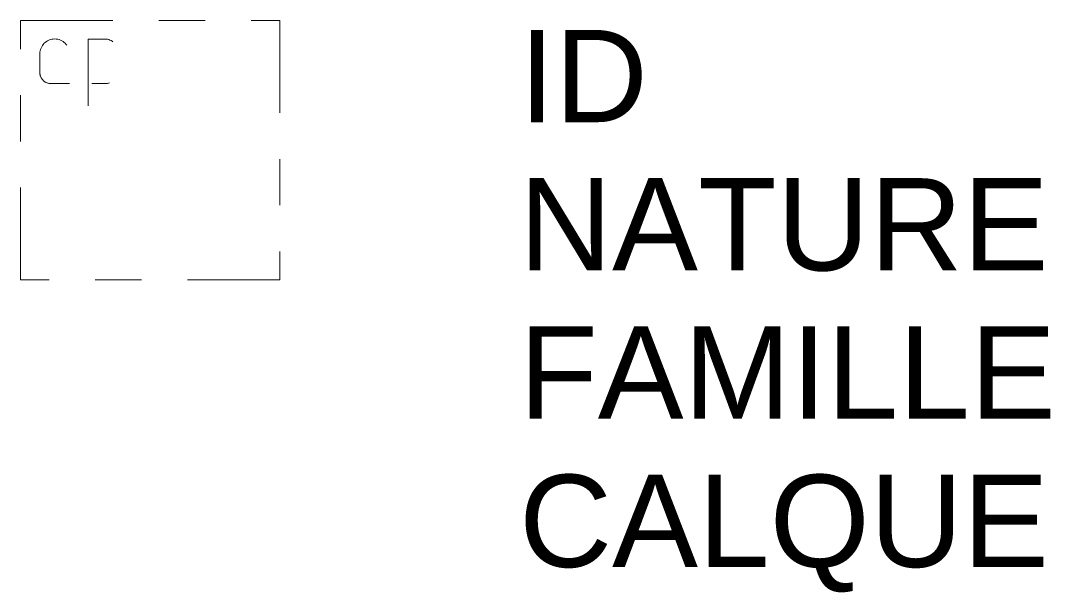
# Model space of a CAD drawing. Header units: metres. Extents: x 0 to 2.23, y -0.68 to 0.56.
import ezdxf

# ---------------------------------------------------------------- set-up
doc = ezdxf.new("R2010")
doc.units = ezdxf.units.M
doc.linetypes.add('Socle_Axe', pattern=[0.35, 0.2, -0.05, 0.05, -0.05])
doc.linetypes.add('Socle_Continu', pattern=[2.5, 2.5, 0])
doc.layers.add('EAUPL_SCT', color=5, linetype='Socle_Continu', lineweight=13, true_color=0x0000ff)
doc.styles.get("Standard").update_dxf_attribs({"font": 'arial.ttf'})

msp = doc.modelspace()

# ---------------------------------------------------------------- linework, layer by layer
at = {"layer": 'EAUPL_SCT', "linetype": 'Socle_Axe'}
msp.add_lwpolyline([(0, 0.5619), (0.5619, 0.5619), (0.5619, 0), (0, 0)], close=True, dxfattribs=at)
at = {"layer": 'EAUPL_SCT', "linetype": 'Socle_Axe', "flags": 128}
for points in [[(0.1063, 0.4254), (0.066, 0.4254, -0.424), (0.0418, 0.4495), (0.0418, 0.4899, -0.997785), (0.1063, 0.4899), (0.1063, 0.4737), (0.0499, 0.4737)], [(0.1463, 0.3769), (0.1463, 0.522), (0.1827, 0.522, -0.410802), (0.2108, 0.4939), (0.2107, 0.452, -0.396178), (0.1827, 0.4254), (0.1544, 0.4254)]]:
    msp.add_lwpolyline(points, format="xyb", dxfattribs=at)

# ---------------------------------------------------------------- texts
at = {"layer": 'EAUPL_SCT', "linetype": 'Socle_Axe', "flags": 9}
for tag, p, s in [('ID', (1.0809, 0.3418), 'BP_0122'), ('NATURE', (1.0809, 0.0205), 'Citerneau carré'), ('FAMILLE', (1.0809, -0.3008), 'Eau pluviale'), ('CALQUE', (1.0809, -0.6221), 'EAUPL_SCT')]:
    msp.add_attdef(tag, p, s, height=0.2, dxfattribs=at)

doc.saveas('drawing.dxf')
